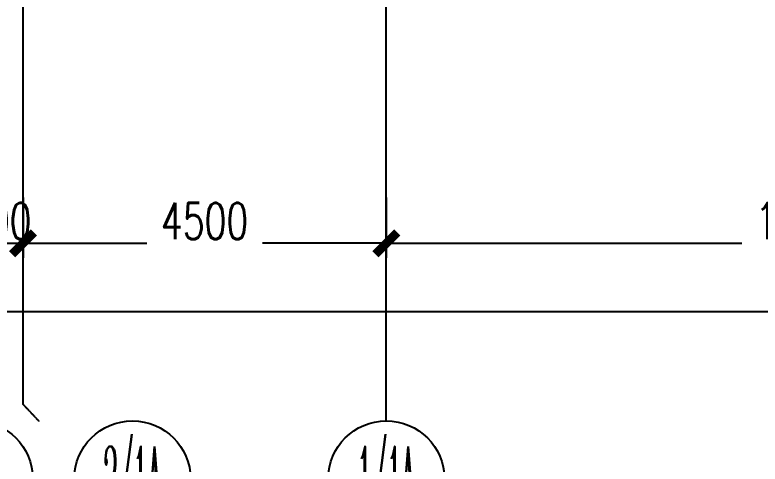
# Model space of a CAD drawing. Extents: x 220580 to 2027826, y -309201 to 71987.
# Drawn here: x 388947 to 398181, y -230379 to -224809 of the extents above; entities that cross this region are included whole.
import ezdxf
from ezdxf.enums import TextEntityAlignment as Align

# ---------------------------------------------------------------- set-up
doc = ezdxf.new("R2010")
doc.units = 0
doc.linetypes.add('CENTER', pattern=[2, 1.25, -0.25, 0.25, -0.25])
doc.linetypes.add('DOTE', pattern=[2.42, 2, -0.2, 0.02, -0.2])
for name, color, linetype in [('3符号', 173, 'Continuous'), ('A-AXIS-DOTE', 14, 'DOTE'), ('A-AXIS-DP', 126, 'Continuous'), ('DIM', 173, 'Continuous'), ('DOTE', 1, 'CENTER')]:
    doc.layers.add(name, color=color, linetype=linetype)
doc.styles.add('_TCH_AXIS', font='COMPLEX', dxfattribs={"bigfont": 'GBCBIG'})
doc.styles.add('DHTEXT-1', font='ROMANS.shx', dxfattribs={"width": 0.7, "bigfont": 'CHINESE.shx'})
doc.dimstyles.new('ZN180', dxfattribs={"dimscale": 180, "dimtxt": 2.5, "dimasz": 1.5, "dimexe": 1, "dimexo": 2, "dimgap": 0.9, "dimtad": 1, "dimdec": 0, "dimdsep": 46, "dimtxsty": 'DHTEXT-1', "dimblk": 'ARCHTICK', "dimcen": 2.5, "dimclrd": 173, "dimclre": 173, "dimclrt": 7, "dimazin": 2, "dimtfac": 1, "dimtdec": 0, "dimtix": 1, "dimtmove": 2, "dimatfit": 3, "dimfxl": 0, "dimarcsym": 0})

# ---------------------------------------------------------------- blocks, each defined once
blk = doc.blocks.new('_ArchTick')
at = {"color": 0, "linetype": 'ByBlock', "const_width": 0.4}
blk.add_lwpolyline([(-0.5, -0.5), (0.5, 0.5)], dxfattribs=at)
blk = doc.blocks.new('*D1082')
at = {"layer": 'Defpoints', "color": 0, "ltscale": 1800, "transparency": 16777216}
for p in [(0, -2682.5), (125100, -2682.5), (125100, -4461.8)]:
    blk.add_point(p, dxfattribs=at)
at = {"layer": 'DIM', "color": 173, "linetype": 'ByBlock', "lineweight": -2, "ltscale": 1800, "transparency": 16777216}
for p, q in [((0, -3042.5), (0, -4641.8)), ((125100, -3042.5), (125100, -4641.8)), ((0, -4461.8), (61655.5, -4461.8)), ((125100, -4461.8), (63644.5, -4461.8))]:
    blk.add_line(p, q, dxfattribs=at)
at = {"layer": 'DIM', "color": 173, "lineweight": -2, "ltscale": 1800, "transparency": 16777216, "xscale": 270, "yscale": 270, "zscale": 270, "rotation": 180}
blk.add_blockref('_ArchTick', (0, -4461.8), dxfattribs=at)
at = {"layer": 'DIM', "color": 173, "lineweight": -2, "ltscale": 1800, "transparency": 16777216, "xscale": 270, "yscale": 270, "zscale": 270}
blk.add_blockref('_ArchTick', (125100, -4461.8), dxfattribs=at)
at = {"layer": 'DIM', "color": 7, "ltscale": 1800, "transparency": 16777216, "insert": (62650, -4186.8), "char_height": 450, "attachment_point": 5, "style": 'DHTEXT-1'}
blk.add_mtext('125100', dxfattribs=at)
blk = doc.blocks.new('*D1094')
at = {"layer": 'Defpoints', "color": 0, "ltscale": 1800, "transparency": 16777216}
for p in [(109500, -2682.5), (110100, -2682.5), (110100, -3611.8)]:
    blk.add_point(p, dxfattribs=at)
at = {"layer": 'DIM', "color": 173, "linetype": 'ByBlock', "lineweight": -2, "ltscale": 1800, "transparency": 16777216}
for p, q in [((109500, -3042.5), (109500, -3791.8)), ((110100, -3042.5), (110100, -3791.8)), ((109500, -3611.8), (110100, -3611.8))]:
    blk.add_line(p, q, dxfattribs=at)
at = {"layer": 'DIM', "color": 173, "lineweight": -2, "ltscale": 1800, "transparency": 16777216, "xscale": 270, "yscale": 270, "zscale": 270, "rotation": 180}
blk.add_blockref('_ArchTick', (109500, -3611.8), dxfattribs=at)
at = {"layer": 'DIM', "color": 173, "lineweight": -2, "ltscale": 1800, "transparency": 16777216, "xscale": 270, "yscale": 270, "zscale": 270}
blk.add_blockref('_ArchTick', (110100, -3611.8), dxfattribs=at)
at = {"layer": 'DIM', "color": 7, "ltscale": 1800, "transparency": 16777216, "insert": (109800, -3336.8), "char_height": 450, "attachment_point": 5, "style": 'DHTEXT-1'}
blk.add_mtext('600', dxfattribs=at)
blk = doc.blocks.new('*D1095')
at = {"layer": 'Defpoints', "color": 0, "ltscale": 1800, "transparency": 16777216}
for p in [(110100, -2682.5), (114600, -2682.5), (114600, -3611.8)]:
    blk.add_point(p, dxfattribs=at)
at = {"layer": 'DIM', "color": 173, "linetype": 'ByBlock', "lineweight": -2, "ltscale": 1800, "transparency": 16777216}
for p, q in [((110100, -3042.5), (110100, -3791.8)), ((114600, -3042.5), (114600, -3791.8)), ((110100, -3611.8), (111633, -3611.8)), ((114600, -3611.8), (113067, -3611.8))]:
    blk.add_line(p, q, dxfattribs=at)
at = {"layer": 'DIM', "color": 173, "lineweight": -2, "ltscale": 1800, "transparency": 16777216, "xscale": 270, "yscale": 270, "zscale": 270, "rotation": 180}
blk.add_blockref('_ArchTick', (110100, -3611.8), dxfattribs=at)
at = {"layer": 'DIM', "color": 173, "lineweight": -2, "ltscale": 1800, "transparency": 16777216, "xscale": 270, "yscale": 270, "zscale": 270}
blk.add_blockref('_ArchTick', (114600, -3611.8), dxfattribs=at)
at = {"layer": 'DIM', "color": 7, "ltscale": 1800, "transparency": 16777216, "insert": (112350, -3336.8), "char_height": 450, "attachment_point": 5, "style": 'DHTEXT-1'}
blk.add_mtext('4500', dxfattribs=at)
blk = doc.blocks.new('*D1096')
at = {"layer": 'Defpoints', "color": 0, "ltscale": 1800, "transparency": 16777216}
for p in [(114600, -2682.5), (125100, -2682.5), (125100, -3611.8)]:
    blk.add_point(p, dxfattribs=at)
at = {"layer": 'DIM', "color": 173, "linetype": 'ByBlock', "lineweight": -2, "ltscale": 1800, "transparency": 16777216}
for p, q in [((114600, -3042.5), (114600, -3791.8)), ((125100, -3042.5), (125100, -3791.8)), ((114600, -3611.8), (119005.5, -3611.8)), ((125100, -3611.8), (120694.5, -3611.8))]:
    blk.add_line(p, q, dxfattribs=at)
at = {"layer": 'DIM', "color": 173, "lineweight": -2, "ltscale": 1800, "transparency": 16777216, "xscale": 270, "yscale": 270, "zscale": 270, "rotation": 180}
blk.add_blockref('_ArchTick', (114600, -3611.8), dxfattribs=at)
at = {"layer": 'DIM', "color": 173, "lineweight": -2, "ltscale": 1800, "transparency": 16777216, "xscale": 270, "yscale": 270, "zscale": 270}
blk.add_blockref('_ArchTick', (125100, -3611.8), dxfattribs=at)
at = {"layer": 'DIM', "color": 7, "ltscale": 1800, "transparency": 16777216, "insert": (119850, -3336.8), "char_height": 450, "attachment_point": 5, "style": 'DHTEXT-1'}
blk.add_mtext('10500', dxfattribs=at)
blk = doc.blocks.new('卓越-轴号')
blk.add_circle((0, 0), 4)
at = {"color": 0, "style": '_TCH_AXIS', "width": 1.041667, "flags": 8}
blk.add_attdef('A', text='', height=4.48, dxfattribs=at).set_placement((-2, -2.24), (2, -2.24), align=Align.FIT)
blk = doc.blocks.new('20250821141233')
at = {"layer": 'A-AXIS-DOTE'}
blk.add_line((110298.3, -5818.3), (110100, -5607.5), dxfattribs=at)
at = {"layer": 'DOTE', "ltscale": 180}
for p, q in [((110100, -5607.5), (110100, 18238.3)), ((114600, -5813.6), (114600, 18238.3))]:
    blk.add_line(p, q, dxfattribs=at)
at = {"layer": '3符号', "color": 7}
ref = blk.add_blockref('卓越-轴号', (109501.1, -6533.6), dxfattribs=dict(at, xscale=180, yscale=180, zscale=180))
ref.add_attrib('A', '1B', dxfattribs={"layer": '0', "color": 0, "height": 806.4, "style": '_TCH_AXIS', "width": 0.585938}).set_placement((109141.1, -6936.8), (109861.1, -6936.8), align=Align.FIT)
ref = blk.add_blockref('卓越-轴号', (111455.4, -6533.6), dxfattribs=dict(at, xscale=180, yscale=180, zscale=180))
ref.add_attrib('A', '2/1A', dxfattribs={"layer": '0', "color": 0, "height": 806.4, "style": '_TCH_AXIS', "width": 0.25}).set_placement((111095.4, -6936.8), (111815.4, -6936.8), align=Align.FIT)
ref = blk.add_blockref('卓越-轴号', (114601.1, -6533.6), dxfattribs=dict(at, xscale=180, yscale=180, zscale=180))
ref.add_attrib('A', '1/1A', dxfattribs={"layer": '0', "color": 0, "height": 806.4, "style": '_TCH_AXIS', "width": 0.267857}).set_placement((114241.1, -6936.8), (114961.1, -6936.8), align=Align.FIT)
at = {"layer": 'DIM', "ltscale": 1800}
for base, p1, p2, picture, middle in [((125100, -4461.8), (0, -2682.5), (125100, -2682.5), '*D1082', (62650, -4186.8)), ((110100, -3611.8), (109500, -2682.5), (110100, -2682.5), '*D1094', (109800, -3336.8)), ((114600, -3611.8), (110100, -2682.5), (114600, -2682.5), '*D1095', (112350, -3336.8)), ((125100, -3611.8), (114600, -2682.5), (125100, -2682.5), '*D1096', (119850, -3336.8))]:
    dim = blk.add_linear_dim(base=base, p1=p1, p2=p2, angle=0, dimstyle='ZN180', dxfattribs=at)
    dim.commit()
    dim.dimension.update_dxf_attribs({"geometry": picture, "text_midpoint": middle, "dimtype": 129})

msp = doc.modelspace()

# ---------------------------------------------------------------- linework, layer by layer
at = {"layer": 'A-AXIS-DOTE'}
for p, q in [((389048.2, -229636.4), (389048.2, -205790.6)), ((393548.2, -229842.5), (393548.2, -205790.6)), ((389246.5, -229847.3), (389048.2, -229636.4))]:
    msp.add_line(p, q, dxfattribs=at)

# ---------------------------------------------------------------- block references
at = {"layer": 'A-AXIS-DP', "ltscale": 2800}
msp.add_blockref('20250821141233', (278948.2, -224029), dxfattribs=at)

doc.saveas('drawing.dxf')
